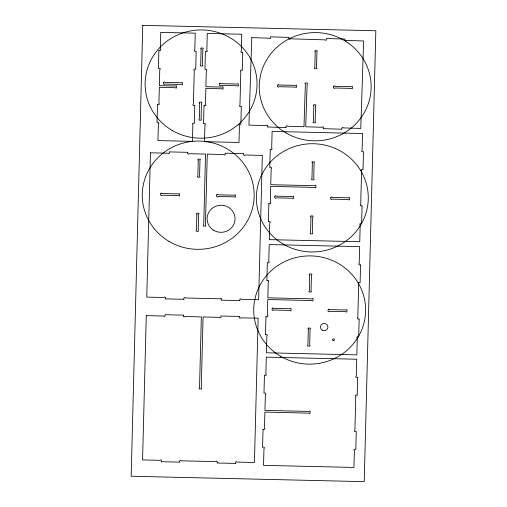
<?xml version="1.0" encoding="UTF-8"?>
<svg xmlns="http://www.w3.org/2000/svg" width="507" height="507" viewBox="0 0 507 507"><rect width="100%" height="100%" fill="white"/><g stroke="black" fill="none" stroke-linecap="round" stroke-linejoin="round"><path stroke-width="0.76" d="M142.771 25.35L131.161 476.244L364.229 481.65L375.839 30.756L142.771 25.35M146.282 315.627L142.568 459.919L160.066 460.324C160.453 458.905 162.221 460.812 161.15 461.7L179.852 462.137C178.832 461.199 180.688 459.374 181.005 460.806L216.001 461.617C216.388 460.198 218.156 462.111 217.085 462.999L235.787 463.43C234.766 462.498 236.623 460.667 236.94 462.105L254.438 462.511L258.152 318.225L240.654 317.819C240.185 319.22 238.575 317.344 239.57 316.438L220.868 316.007C221.8 317.179 219.975 318.63 219.715 317.369L203.085 316.945L201.254 388.007C203.554 389.509 197.141 389.357 199.517 387.969L201.349 316.907L184.719 316.52C184.326 317.921 182.59 316.051 183.635 315.145L164.933 314.708C165.947 315.798 163.995 317.401 163.78 316.032L146.282 315.627M150.471 152.81L146.757 297.102L164.255 297.508C164.642 296.088 166.41 297.996 165.339 298.883L184.041 299.32C183.021 298.382 184.878 296.557 185.194 297.989L220.19 298.8C220.577 297.381 222.345 299.295 221.274 300.182L239.976 300.613C238.955 299.681 240.812 297.85 241.129 299.288L258.627 299.694L262.341 155.408L244.843 155.003C244.602 156.295 242.631 154.724 243.759 153.621L225.057 153.19C226.002 154.324 224.189 155.864 223.904 154.515L207.274 154.128L205.443 225.19C207.743 226.699 201.33 226.547 203.713 225.152L205.538 154.09L188.908 153.703C188.515 155.11 186.772 153.241 187.824 152.328L169.123 151.891C170.175 153.038 168.153 154.534 167.969 153.215L150.471 152.81M157.487 104.448L157.018 122.542C157.988 121.591 159.901 123.347 158.393 123.657L157.956 140.585L192.451 141.383L192.888 124.456C191.481 124.24 193.218 122.314 194.314 123.404L194.777 105.317C193.832 106.375 191.931 104.486 193.408 104.201L194.276 70.346C192.844 70.042 194.72 68.217 195.702 69.301L196.171 51.207C195.113 52.056 193.344 50.497 194.802 50.092L195.233 33.164L160.738 32.366L160.307 49.293C161.758 49.642 159.756 51.441 158.881 50.345L158.412 68.432C159.496 67.482 161.251 69.313 159.781 69.548L159.369 85.639L175.498 86.013C177.158 83.788 176.816 90.037 175.454 87.724L159.325 87.312L158.913 103.403C160.364 103.783 158.476 105.462 157.487 104.448M160.903 193.497C159.743 194.308 161.448 196.76 161.98 195.201L178.477 195.582C179.947 197.914 180.15 191.646 178.521 193.908L162.025 193.522L161.48 192.971L160.903 193.497M163.761 82.356C162.601 83.167 164.306 85.62 164.838 84.061L181.335 84.447C182.793 86.773 183.052 80.505 181.379 82.768L164.883 82.381L164.338 81.83L163.761 82.356M196.862 214.258L196.45 230.216C194.092 231.629 200.385 231.914 198.237 230.26L198.592 214.296C200.968 212.864 194.561 212.756 196.862 214.258M198.256 160.149L197.844 176.106C195.461 177.589 201.875 177.716 199.574 176.144L199.986 160.187C202.363 158.805 195.956 158.59 198.256 160.149M199.72 103.117L199.308 119.075C196.95 120.508 203.244 120.78 201.095 119.12L201.456 103.155C203.833 101.711 197.407 101.615 199.72 103.117M201.114 49.008L200.702 64.966C198.326 66.474 204.733 66.556 202.439 65.01L202.851 49.052C205.221 47.658 198.814 47.474 201.114 49.008M204.029 105.532L203.56 123.619C204.384 122.688 206.438 124.297 204.974 124.735L204.498 141.662L238.993 142.461L239.424 125.533C238.017 125.311 239.76 123.404 240.85 124.481L241.319 106.394C240.388 107.44 238.474 105.57 239.95 105.279L240.819 71.424C239.317 70.993 241.433 69.364 242.245 70.378L242.714 52.284C241.782 53.33 239.868 51.454 241.338 51.169L241.776 34.248L207.281 33.443L206.843 50.37C208.276 50.827 206.438 52.379 205.417 51.422L204.955 69.51C205.924 68.546 207.832 70.334 206.324 70.625L205.912 86.716L222.041 87.09C223.657 84.872 223.473 91.095 221.996 88.807L205.867 88.389L205.455 104.48C206.913 104.841 204.891 106.59 204.029 105.532M216.838 194.796C215.678 195.607 217.383 198.06 217.915 196.501L234.411 196.881C235.882 199.207 236.059 192.939 234.456 195.201L217.959 194.821L217.414 194.263L216.838 194.796M219.702 83.655C218.542 84.466 220.241 86.919 220.779 85.36L237.276 85.74C238.696 88.053 239.012 81.9 237.32 84.016L220.818 83.68L220.222 83.129L219.702 83.655M263.051 429.22L262.582 447.313C263.406 446.382 265.459 447.985 263.995 448.422L263.52 465.35L353.949 467.448L354.387 450.52C352.916 450.184 354.868 448.435 355.813 449.475L356.275 431.381C355.274 432.319 353.436 430.62 354.906 430.266L355.775 396.417C354.26 395.961 356.408 394.37 357.201 395.365L357.669 377.271C356.725 378.33 354.83 376.441 356.301 376.162L356.732 359.235L266.302 357.137L265.864 374.065C267.316 374.47 265.408 376.112 264.439 375.11L263.976 393.204C265.079 392.209 266.745 394.085 265.389 394.319L264.933 410.404L309.086 411.431C310.645 409.2 310.62 415.398 309.042 413.148L264.888 412.083L264.477 428.168C265.915 428.586 263.989 430.234 263.051 429.22M265.947 316.647L265.478 334.734C266.403 333.815 268.342 335.482 266.891 335.849L266.416 352.777L356.846 354.875L357.283 337.947C355.781 337.516 357.885 335.881 358.709 336.895L359.171 318.808C358.24 319.866 356.332 317.971 357.803 317.693L358.677 283.838C357.251 283.597 359.032 281.727 360.103 282.792L360.566 264.698C359.634 265.731 357.72 263.881 359.197 263.583L359.634 246.656L269.198 244.564L268.767 261.492C270.206 261.961 268.361 263.444 267.341 262.537L266.872 280.631C267.728 279.674 269.775 281.36 268.241 281.74L267.829 297.831L311.982 298.857C313.58 296.62 313.421 302.831 311.938 300.569L267.785 299.51L267.373 315.595C268.811 315.994 266.929 317.661 265.947 316.647M268.856 203.51L268.393 221.597C269.261 220.615 271.289 222.358 269.762 222.712L269.325 239.64L359.761 241.738L360.192 224.81C358.683 224.36 360.813 222.763 361.618 223.758L362.087 205.671C361.136 206.736 359.241 204.834 360.718 204.555L361.586 170.701C360.166 170.441 361.935 168.603 363.012 169.649L363.481 151.561C362.423 152.398 360.642 150.845 362.106 150.446L362.543 133.518L272.113 131.421L271.676 148.348C273.134 148.697 271.131 150.503 270.25 149.4L269.787 167.487C270.592 166.569 272.671 168.159 271.194 168.603L270.744 184.694L314.891 185.714C316.526 183.502 316.292 189.713 314.853 187.432L270.7 186.367L270.282 202.458C271.727 202.87 269.825 204.53 268.856 203.51M275.016 196.146C273.856 196.95 275.555 199.409 276.093 197.844L292.59 198.231C294.022 200.544 294.301 194.384 292.634 196.501L276.131 196.171L275.535 195.613L275.016 196.146M277.874 85.005C276.714 85.816 278.419 88.269 278.951 86.71L295.448 87.09C296.868 89.397 297.21 83.256 295.492 85.366L278.996 85.03L278.451 84.473L277.874 85.005M272.367 308.313C271.207 309.124 272.912 311.577 273.444 310.011L289.941 310.398C291.405 312.724 291.614 306.462 289.985 308.719L273.488 308.338L272.943 307.781L272.367 308.313M310.968 216.901L310.563 232.859C308.186 234.304 314.594 234.5 312.293 232.897L312.705 216.945C315.088 215.551 308.674 215.38 310.968 216.901M312.363 162.798L311.951 178.749C309.593 180.207 315.88 180.429 313.738 178.794L314.099 162.836C316.482 161.403 310.056 161.27 312.363 162.798M313.833 105.76L313.421 121.718C311.045 123.163 317.452 123.366 315.158 121.762L315.563 105.805C317.946 104.372 311.539 104.246 313.833 105.76M315.227 51.657L314.815 67.615C312.439 69.117 318.84 69.212 316.545 67.653L316.957 51.695C319.328 50.307 312.939 50.092 315.227 51.657M308.326 329.068L307.914 345.026C305.556 346.49 311.843 346.706 309.701 345.071L310.062 329.113C312.439 327.687 306.025 327.528 308.326 329.068M309.72 274.965L309.308 290.923C306.931 292.374 313.339 292.577 311.045 290.961L311.45 275.003C313.833 273.615 307.419 273.419 309.72 274.965M330.951 197.438C329.791 198.25 331.489 200.702 332.028 199.143L348.524 199.524C349.938 201.837 350.299 195.689 348.569 197.8L332.072 197.464L331.527 196.912L330.951 197.394M333.809 86.298C332.649 87.109 334.354 89.562 334.886 88.003L351.383 88.389C352.847 90.709 353.062 84.46 351.427 86.71L334.931 86.329L334.386 85.772L333.815 86.253M328.302 309.606C327.142 310.417 328.847 312.87 329.385 311.311L345.882 311.691C347.308 314.004 347.612 307.857 345.926 309.967L329.423 309.631L328.929 309.086L328.308 309.562M251.783 37.638L248.918 125.096L266.409 125.616C266.809 124.202 268.558 126.123 267.487 127.004L286.182 127.561C285.168 126.617 287.038 124.804 287.342 126.243L303.972 126.737L305.372 84.035C303.116 82.381 309.46 82.679 307.147 84.086L305.708 126.788L322.338 127.282C322.731 125.863 324.486 127.783 323.409 128.664L342.111 129.222C341.097 128.284 342.966 126.465 343.271 127.903L360.769 128.423L363.633 40.966L346.135 40.446C345.863 41.758 343.949 40.148 345.064 39.058L326.362 38.507C327.154 39.47 325.69 41.232 325.202 39.863L290.207 38.786C289.928 40.097 288.033 38.469 289.136 37.398L270.44 36.84C271.239 37.81 269.762 39.565 269.274 38.202L251.783 37.638M322.249 330.171A3.733 3.606 -0.8 0 0 327.921 327.173A3.733 3.606 -0.8 0 0 322.408 323.922A3.733 3.606 -0.8 0 0 322.249 330.171M333.048 340.501A0.932 0.9 -0.8 0 0 334.468 339.753A0.932 0.9 -0.8 0 0 333.086 338.936A0.932 0.9 -0.8 0 0 333.048 340.501M280.51 356.225A55.954 54.122 -0.8 0 0 365.623 311.311A55.954 54.122 -0.8 0 0 282.919 262.506A55.954 54.122 -0.8 0 0 280.51 356.225M213.789 230.343A13.987 13.531 -0.8 0 0 235.064 219.119A13.987 13.531 -0.8 0 0 214.391 206.913A13.987 13.531 -0.8 0 0 213.789 230.343M169.046 241.414A55.954 54.122 -0.8 0 0 254.153 196.501A55.954 54.122 -0.8 0 0 171.455 147.695A55.954 54.122 -0.8 0 0 169.046 241.414M283.153 244.057A55.954 54.122 -0.8 0 0 368.266 199.143A55.954 54.122 -0.8 0 0 285.568 150.338A55.954 54.122 -0.8 0 0 283.153 244.057M286.018 132.916A55.954 54.122 -0.8 0 0 371.124 88.003A55.954 54.122 -0.8 0 0 288.426 39.204A55.954 54.122 -0.8 0 0 286.018 132.916M171.905 130.274A55.954 54.122 -0.8 0 0 257.017 85.36A55.954 54.122 -0.8 0 0 174.319 36.555A55.954 54.122 -0.8 0 0 171.905 130.274"/></g></svg>
